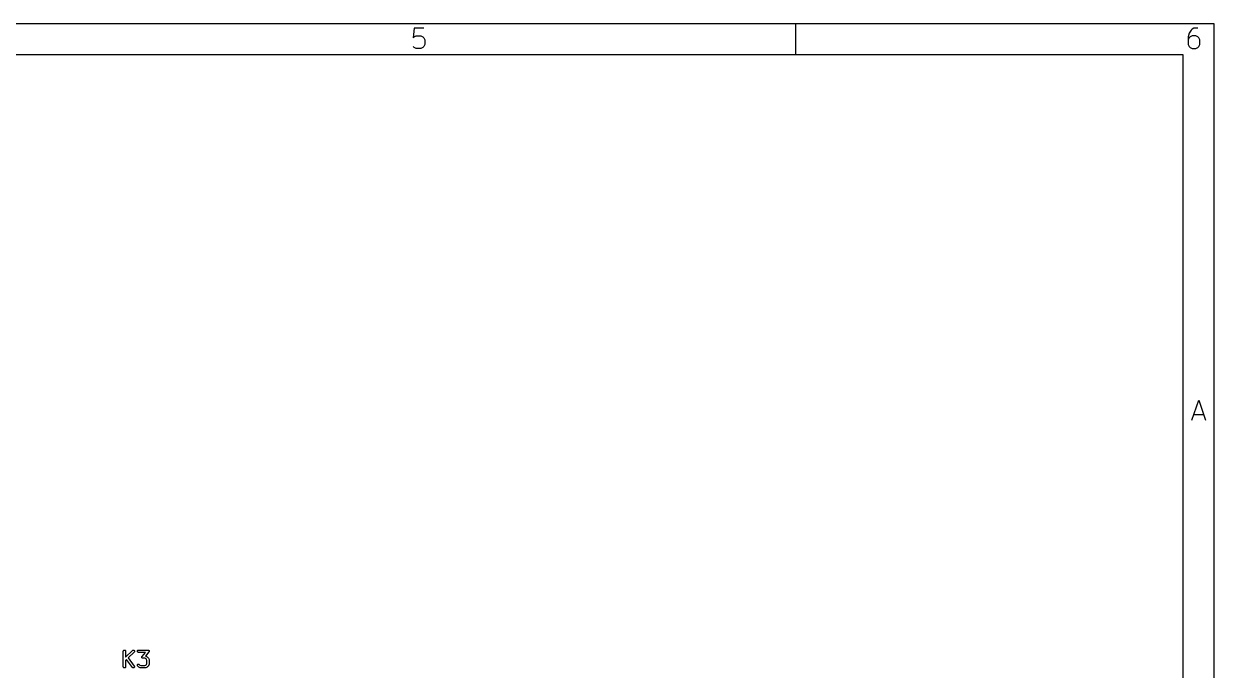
# Model space of a CAD drawing. Extents: x 10 to 287, y -200 to -10.
# Drawn here: x 210.2 to 287, y -51.7 to -10 of the extents above; entities that cross this region are included whole.
import ezdxf

# ---------------------------------------------------------------- set-up
doc = ezdxf.new("R2010")
doc.units = 0
doc.header["$MEASUREMENT"] = 0
doc.layers.add('BLACK', color=7, linetype='CONTINUOUS')

msp = doc.modelspace()

# ---------------------------------------------------------------- linework, layer by layer
at = {"layer": 'BLACK', "linetype": 'CONTINUOUS'}
for p, q in [((287.002, -10), (10, -10)), ((235.385, -10.2881), (235.323, -10.9071)), ((236.004, -10.2881), (235.385, -10.2881)), ((260, -12), (260, -10)), ((285.385, -10.5976), (285.323, -10.8452)), ((285.508, -10.4119), (285.385, -10.5976)), ((285.57, -10.35), (285.508, -10.4119)), ((285.694, -10.2881), (285.57, -10.35)), ((285.942, -10.2881), (285.694, -10.2881)), ((287.002, -200.007), (287.002, -10)), ((235.323, -10.9071), (235.385, -10.8452)), ((235.385, -11.5262), (235.323, -11.4643)), ((235.385, -10.8452), (235.508, -10.7833)), ((235.508, -10.7833), (235.818, -10.7833)), ((235.818, -10.7833), (235.942, -10.8452)), ((235.942, -10.8452), (236.004, -10.9071)), ((236.004, -11.4643), (235.942, -11.5262)), ((236.004, -10.9071), (236.065, -11.031)), ((236.065, -11.3405), (236.004, -11.4643)), ((236.065, -11.031), (236.065, -11.3405)), ((285.323, -10.8452), (285.323, -11.3405)), ((285.385, -10.9071), (285.323, -11.031)), ((285.323, -11.3405), (285.385, -11.4643)), ((285.446, -10.8452), (285.385, -10.9071)), ((285.385, -11.4643), (285.446, -11.5262)), ((285.57, -10.7833), (285.446, -10.8452)), ((285.818, -10.7833), (285.57, -10.7833)), ((285.942, -10.8452), (285.818, -10.7833)), ((286.004, -10.9071), (285.942, -10.8452)), ((285.942, -11.5262), (286.004, -11.4643)), ((286.065, -11.031), (286.004, -10.9071)), ((286.004, -11.4643), (286.065, -11.3405)), ((286.065, -11.3405), (286.065, -11.031)), ((285.002, -12), (12, -12)), ((235.508, -11.5881), (235.385, -11.5262)), ((235.818, -11.5881), (235.508, -11.5881)), ((235.942, -11.5262), (235.818, -11.5881)), ((285.002, -198.007), (285.002, -12)), ((285.446, -11.5262), (285.57, -11.5881)), ((285.57, -11.5881), (285.818, -11.5881)), ((285.818, -11.5881), (285.942, -11.5262)), ((285.569, -35.5881), (286.002, -34.2881)), ((286.002, -34.2881), (286.436, -35.5881)), ((285.693, -35.2167), (286.312, -35.2167)), ((216.611, -50.5064), (216.615, -50.4807)), ((216.611, -51.5064), (216.611, -50.5064)), ((216.615, -50.4807), (216.628, -50.4582)), ((216.628, -50.4582), (216.648, -50.4414)), ((216.648, -50.4414), (216.673, -50.4325)), ((216.673, -50.4325), (216.699, -50.4325)), ((216.699, -50.4325), (216.723, -50.4414)), ((216.723, -50.4414), (216.743, -50.4582)), ((216.743, -50.4582), (216.756, -50.4807)), ((216.756, -50.4807), (216.761, -50.5064)), ((216.761, -50.8967), (217.204, -50.4533)), ((216.761, -50.5064), (216.761, -50.8967)), ((217.31, -50.5594), (216.928, -50.942)), ((217.204, -50.4533), (217.226, -50.4384)), ((217.226, -50.4384), (217.251, -50.4317)), ((217.251, -50.4317), (217.277, -50.4339)), ((217.277, -50.4339), (217.3, -50.4449)), ((217.3, -50.4449), (217.319, -50.4634)), ((217.325, -50.5381), (217.31, -50.5594)), ((217.319, -50.4634), (217.33, -50.487)), ((217.332, -50.5129), (217.325, -50.5381)), ((217.33, -50.487), (217.332, -50.5129)), ((217.517, -50.4934), (217.526, -50.4689)), ((217.517, -50.5194), (217.517, -50.4934)), ((217.526, -50.5439), (217.517, -50.5194)), ((217.526, -50.4689), (217.542, -50.4489)), ((217.542, -50.5638), (217.526, -50.5439)), ((217.542, -50.4489), (217.565, -50.4359)), ((217.565, -50.5769), (217.542, -50.5638)), ((217.565, -50.4359), (217.591, -50.4314)), ((217.591, -50.5814), (217.565, -50.5769)), ((217.591, -50.4314), (218.21, -50.4314)), ((218.044, -50.5814), (217.591, -50.5814)), ((217.82, -50.8379), (218.044, -50.5814)), ((218.266, -50.5558), (218.039, -50.8158)), ((218.21, -50.4314), (218.217, -50.4327)), ((218.217, -50.4327), (218.224, -50.4328)), ((218.224, -50.4328), (218.23, -50.4349)), ((218.23, -50.4349), (218.235, -50.4359)), ((218.235, -50.4359), (218.242, -50.4396)), ((218.242, -50.4396), (218.249, -50.4422)), ((218.249, -50.4422), (218.253, -50.446)), ((218.253, -50.446), (218.258, -50.4489)), ((218.258, -50.4489), (218.263, -50.4545)), ((218.263, -50.4545), (218.268, -50.4594)), ((218.27, -50.5495), (218.266, -50.5558)), ((218.268, -50.4594), (218.271, -50.4644)), ((218.275, -50.5439), (218.27, -50.5495)), ((218.271, -50.4644), (218.275, -50.4689)), ((218.275, -50.4689), (218.277, -50.4758)), ((218.277, -50.5384), (218.275, -50.5439)), ((218.277, -50.4758), (218.281, -50.4822)), ((218.28, -50.5335), (218.277, -50.5384)), ((218.281, -50.5263), (218.28, -50.5335)), ((218.281, -50.4822), (218.282, -50.4879)), ((218.284, -50.5194), (218.281, -50.5263)), ((218.282, -50.4879), (218.284, -50.4934)), ((218.284, -50.4934), (218.284, -50.5007)), ((218.284, -50.5007), (218.285, -50.5079)), ((218.285, -50.5079), (218.284, -50.5136)), ((218.284, -50.5136), (218.284, -50.5194)), ((216.821, -51.0491), (216.761, -51.1089)), ((216.761, -51.1089), (216.761, -51.5064)), ((217.197, -51.5514), (216.821, -51.0491)), ((216.928, -50.942), (217.317, -51.4614)), ((217.317, -51.4614), (217.329, -51.4846)), ((217.516, -51.4177), (217.518, -51.3917)), ((217.523, -51.4428), (217.516, -51.4177)), ((217.518, -51.3917), (217.529, -51.3681)), ((217.538, -51.4642), (217.523, -51.4428)), ((217.529, -51.3681), (217.548, -51.3497)), ((217.585, -51.5118), (217.538, -51.4642)), ((217.548, -51.3497), (217.571, -51.3387)), ((217.571, -51.3387), (217.597, -51.3364)), ((217.597, -51.3364), (217.622, -51.3432)), ((217.622, -51.3432), (217.644, -51.3581)), ((217.644, -51.3581), (217.683, -51.3971)), ((217.683, -51.3971), (217.751, -51.4314)), ((217.751, -51.4314), (218.002, -51.4314)), ((217.801, -50.8858), (217.803, -50.8801)), ((217.803, -50.893), (217.801, -50.8858)), ((217.803, -50.8743), (217.805, -50.8674)), ((217.803, -50.8801), (217.803, -50.8743)), ((217.803, -50.9004), (217.803, -50.893)), ((217.804, -50.9058), (217.803, -50.9004)), ((217.805, -50.9115), (217.804, -50.9058)), ((217.805, -50.8674), (217.806, -50.8602)), ((217.809, -50.9179), (217.805, -50.9115)), ((217.806, -50.8602), (217.809, -50.8553)), ((217.809, -50.8553), (217.811, -50.8498)), ((217.811, -50.9248), (217.809, -50.9179)), ((217.811, -50.8498), (217.816, -50.8442)), ((217.815, -50.9293), (217.811, -50.9248)), ((217.818, -50.9343), (217.815, -50.9293)), ((217.816, -50.8442), (217.82, -50.8379)), ((217.823, -50.9392), (217.818, -50.9343)), ((217.828, -50.9448), (217.823, -50.9392)), ((217.833, -50.9477), (217.828, -50.9448)), ((217.838, -50.9515), (217.833, -50.9477)), ((217.844, -50.9541), (217.838, -50.9515)), ((217.851, -50.9578), (217.844, -50.9541)), ((217.856, -50.9588), (217.851, -50.9578)), ((217.862, -50.9609), (217.856, -50.9588)), ((217.869, -50.9611), (217.862, -50.9609)), ((217.876, -50.9623), (217.869, -50.9611)), ((218.002, -50.9623), (217.876, -50.9623)), ((218.07, -50.9966), (218.002, -50.9623)), ((218.002, -51.4314), (218.07, -51.3971)), ((218.039, -50.8158), (218.045, -50.8169)), ((218.045, -50.8169), (218.049, -50.819)), ((218.049, -50.819), (218.053, -50.8203)), ((218.053, -50.8203), (218.148, -50.8679)), ((218.1, -51.027), (218.07, -50.9966)), ((218.07, -51.3971), (218.1, -51.3667)), ((218.135, -51.0955), (218.1, -51.027)), ((218.1, -51.3667), (218.135, -51.2982)), ((218.135, -51.2982), (218.135, -51.0955)), ((218.148, -50.8679), (218.158, -50.875)), ((218.158, -50.875), (218.168, -50.8819)), ((218.168, -50.8819), (218.215, -50.9295)), ((218.215, -51.4642), (218.168, -51.5118)), ((218.215, -50.9295), (218.222, -50.9394)), ((218.222, -51.4543), (218.215, -51.4642)), ((218.222, -50.9394), (218.229, -50.949)), ((218.229, -51.4447), (218.222, -51.4543)), ((218.229, -50.949), (218.277, -51.0443)), ((218.277, -51.3494), (218.229, -51.4447)), ((218.277, -51.0443), (218.278, -51.0484)), ((218.278, -51.3453), (218.277, -51.3494)), ((218.278, -51.0484), (218.28, -51.0522)), ((218.28, -51.3416), (218.278, -51.3453)), ((218.28, -51.0522), (218.282, -51.0608)), ((218.282, -51.3329), (218.28, -51.3416)), ((218.282, -51.0608), (218.284, -51.0692)), ((218.284, -51.3245), (218.282, -51.3329)), ((218.284, -51.0692), (218.284, -51.0735)), ((218.284, -51.0735), (218.285, -51.0778)), ((218.285, -51.3159), (218.284, -51.3202)), ((218.284, -51.3202), (218.284, -51.3245)), ((218.285, -51.0778), (218.285, -51.3159)), ((216.615, -51.532), (216.611, -51.5064)), ((216.628, -51.5546), (216.615, -51.532)), ((216.648, -51.5713), (216.628, -51.5546)), ((216.673, -51.5802), (216.648, -51.5713)), ((216.699, -51.5802), (216.673, -51.5802)), ((216.723, -51.5713), (216.699, -51.5802)), ((216.743, -51.5546), (216.723, -51.5713)), ((216.756, -51.532), (216.743, -51.5546)), ((216.761, -51.5064), (216.756, -51.532)), ((217.216, -51.5692), (217.197, -51.5514)), ((217.24, -51.5794), (217.216, -51.5692)), ((217.266, -51.5808), (217.24, -51.5794)), ((217.291, -51.5733), (217.266, -51.5808)), ((217.312, -51.5577), (217.291, -51.5733)), ((217.326, -51.5358), (217.312, -51.5577)), ((217.332, -51.5105), (217.326, -51.5358)), ((217.329, -51.4846), (217.332, -51.5105)), ((217.595, -51.5187), (217.585, -51.5118)), ((217.605, -51.5258), (217.595, -51.5187)), ((217.7, -51.5735), (217.605, -51.5258)), ((217.704, -51.5747), (217.7, -51.5735)), ((217.708, -51.5769), (217.704, -51.5747)), ((217.717, -51.5784), (217.708, -51.5769)), ((217.725, -51.5809), (217.717, -51.5784)), ((217.729, -51.5806), (217.725, -51.5809)), ((217.734, -51.5814), (217.729, -51.5806)), ((218.019, -51.5814), (217.734, -51.5814)), ((218.023, -51.5806), (218.019, -51.5814)), ((218.028, -51.5809), (218.023, -51.5806)), ((218.036, -51.5784), (218.028, -51.5809)), ((218.045, -51.5769), (218.036, -51.5784)), ((218.049, -51.5747), (218.045, -51.5769)), ((218.053, -51.5735), (218.049, -51.5747)), ((218.148, -51.5258), (218.053, -51.5735)), ((218.158, -51.5187), (218.148, -51.5258)), ((218.168, -51.5118), (218.158, -51.5187))]:
    msp.add_line(p, q, dxfattribs=at)

doc.saveas('drawing.dxf')
